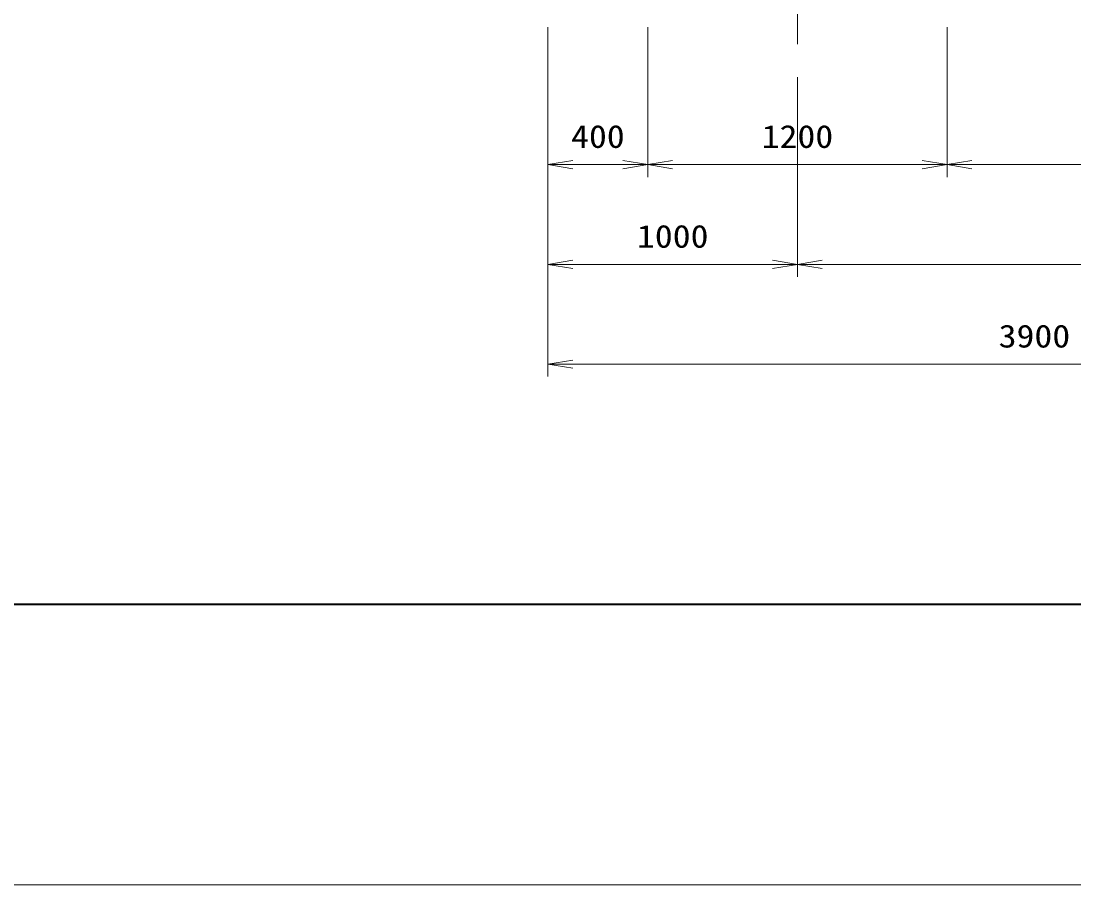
# Model space of a CAD drawing. Units: millimetres at full size. Extents: x 47000 to 89000, y 0 to 29700.
# Drawn here: x 56404 to 60626, y 0 to 3462 of the extents above; entities that cross this region are included whole.
import ezdxf
from ezdxf.enums import TextEntityAlignment as Align

# ---------------------------------------------------------------- set-up
doc = ezdxf.new("R2010")
doc.units = ezdxf.units.MM
doc.header["$LTSCALE"] = 100
doc.linetypes.add('CHAIN', pattern=[18.5, 12, -1.5, 3.5, -1.5])
for name, color, linetype, lineweight in [('0_2', 4, 'Continuous', 13), ('Defpoints_5', 5, 'Continuous', 13), ('図枠', 1, 'Continuous', 40), ('寸法', 6, 'Continuous', 13)]:
    doc.layers.add(name, color=color, linetype=linetype, lineweight=lineweight)
doc.styles.add('ＭＳ ゴシック', font='')
doc.styles.get('ＭＳ ゴシック').set_extended_font_data('MS Gothic')

# ---------------------------------------------------------------- blocks, each defined once
blk = doc.blocks.new('open_arrow')
at = {"color": 0, "linetype": 'Continuous', "lineweight": -2}
blk.add_lwpolyline([(7.5, 1.25), (0, 0), (7.5, -1.25)], dxfattribs=at)

msp = doc.modelspace()

# ---------------------------------------------------------------- linework, layer by layer
at = {"layer": '0_2', "color": 2, "linetype": 'CHAIN'}
msp.add_line((59517, 4570), (59517, 3287), dxfattribs=at)
at = {"layer": 'Defpoints_5'}
msp.add_lwpolyline([(47000, 0), (89000, 0), (89000, 29700), (47000, 29700)], close=True, dxfattribs=at)
at = {"layer": '図枠'}
msp.add_lwpolyline([(48125, 1125), (87875, 1125), (87875, 28575), (48125, 28575)], close=True, dxfattribs=at)
at = {"layer": '寸法'}
for p, q in [((58517, 3437), (58517, 2037)), ((58517, 3437), (58517, 2437)), ((58517, 3437), (58517, 2837)), ((58917, 3437), (58917, 2837)), ((58917, 3437), (58917, 2837)), ((60117, 3437), (60117, 2837)), ((60117, 3437), (60117, 2837)), ((59517, 3237), (59517, 2437)), ((59517, 3237), (59517, 2437)), ((58917, 2887), (58517, 2887)), ((58917, 2887), (60117, 2887)), ((60117, 2887), (62417, 2887)), ((59517, 2487), (58517, 2487)), ((59517, 2487), (62417, 2487)), ((58517, 2087), (62417, 2087))]:
    msp.add_line(p, q, dxfattribs=at)

# ---------------------------------------------------------------- block references
at = {"layer": '寸法', "xscale": 13.3, "yscale": 13.3}
for p in [(58517, 2887), (58917, 2887), (60117, 2887), (58517, 2487), (59517, 2487), (58517, 2087)]:
    msp.add_blockref('open_arrow', p, dxfattribs=at)
at = {"layer": '寸法', "xscale": 13.3, "yscale": 13.3, "rotation": 180}
for p in [(58917, 2887), (60117, 2887), (59517, 2487)]:
    msp.add_blockref('open_arrow', p, dxfattribs=at)

# ---------------------------------------------------------------- texts
at = {"layer": '寸法', "style": 'ＭＳ ゴシック', "width": 1.15}
for s, p in [('400', (58717, 2999.5)), ('1200', (59517, 2999.5)), ('1000', (59017, 2599.5)), ('3900', (60467, 2199.5))]:
    msp.add_text(s, height=91.64, dxfattribs=at).set_placement(p, align=Align.MIDDLE_CENTER)

doc.saveas('drawing.dxf')
